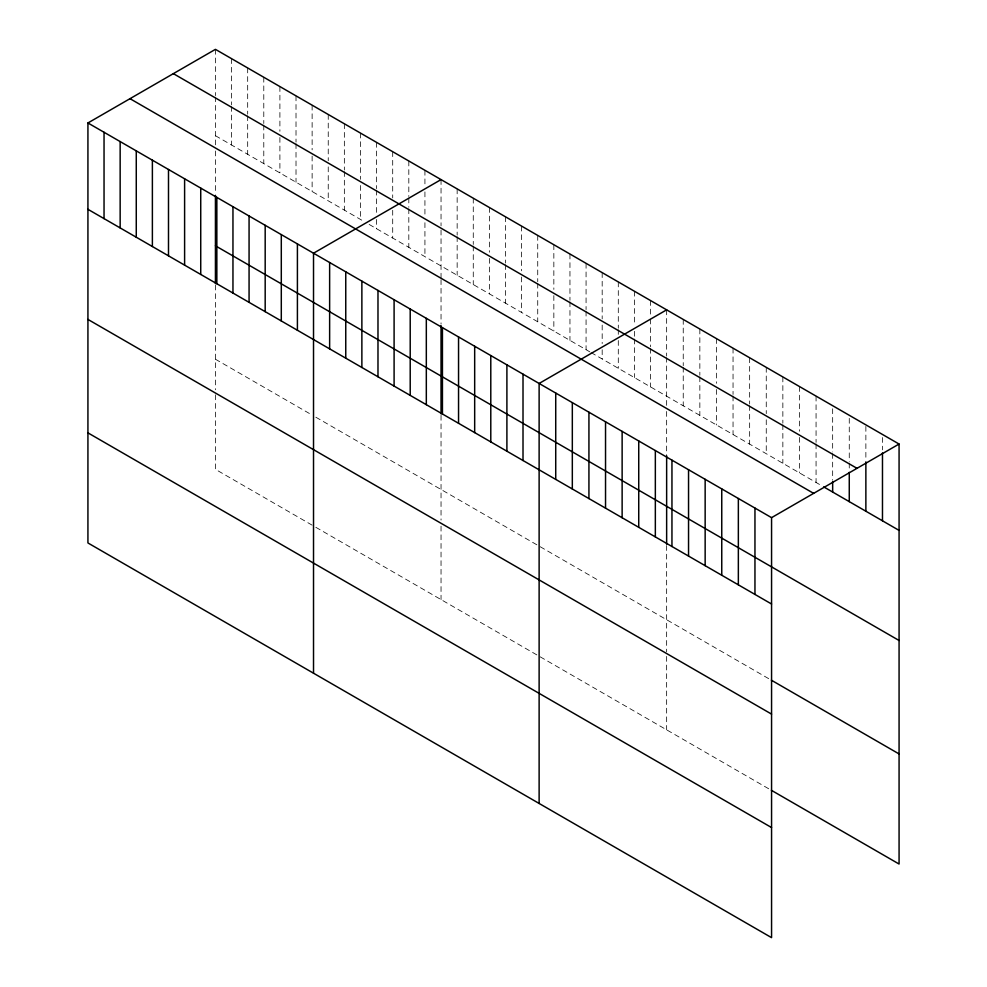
<?xml version="1.0" encoding="UTF-8"?>
<svg xmlns="http://www.w3.org/2000/svg" width="987" height="987" viewBox="0 0 987 987"><rect width="100%" height="100%" fill="white"/><g stroke="black" fill="none" stroke-linecap="round" stroke-linejoin="round"><path stroke-width="0.74" stroke-dasharray="4.93 3.7" d="M215.437 150.986L215.437 193.81M215.437 144.867L215.437 97.145M441.041 279.703L441.041 324.057M441.041 278.174L441.041 227.392M666.644 411.48L666.644 455.834M666.644 405.373L666.644 357.639M215.437 135.7L364.191 221.569M369.15 224.431L589.782 351.828M591.028 352.544L822.442 486.147M215.437 359.231L312.126 415.058M315.84 417.205L537.73 545.305M540.21 546.736L770.082 679.463M312.126 525.158L215.437 469.343L215.437 391.345M315.84 527.305L537.73 655.405M540.21 656.836L770.082 789.563M882.477 437.537L882.477 449.875M865.87 426.409L865.87 460.337M849.264 418.365L849.264 461.546M849.264 463.088L849.264 470.799M832.658 408.778L832.658 451.96M832.658 453.502L832.658 479.707M816.064 396.12L816.064 442.373M816.064 443.916L816.064 482.458M799.458 386.534L799.458 431.245M799.458 437.414L799.458 472.872M782.851 376.948L782.851 423.201M782.851 424.743L782.851 463.285M766.257 367.361L766.257 413.615M766.257 419.783L766.257 453.699M749.651 357.775L749.651 404.028M749.651 405.571L749.651 444.125M733.045 348.189L733.045 394.442M733.045 395.984L733.045 434.539M716.451 338.603L716.451 383.314M716.451 389.483L716.451 424.953M699.845 329.016L699.845 375.27M699.845 376.812L699.845 415.367M683.238 319.43L683.238 365.683M683.238 367.226L683.238 405.78M666.644 309.844L666.644 356.11M666.644 545.564L666.644 651.852M666.644 656.429L666.644 729.837M650.519 300.541L650.519 317.506M650.519 319.048L650.519 346.795M650.519 348.337L650.519 386.892M634.407 291.239L634.407 325.167M634.407 331.324L634.407 337.492M634.407 339.034L634.407 377.589M618.294 281.937L618.294 328.19M618.294 329.732L618.294 334.359M618.294 340.527L618.294 368.287M602.181 272.634L602.181 318.887M602.181 325.056L602.181 343.562M602.181 349.731L602.181 358.984M586.068 263.332L586.068 309.585M586.068 311.127L586.068 349.682M569.955 254.029L569.955 300.282M569.955 301.825L569.955 340.367M553.843 244.727L553.843 289.438M553.843 295.606L553.843 331.064M537.73 235.424L537.73 281.677M537.73 283.22L537.73 321.762M521.605 226.109L521.605 270.833M521.605 277.002L521.605 312.46M505.492 216.807L505.492 263.073M505.492 264.615L505.492 303.157M489.379 207.504L489.379 252.228M489.379 258.397L489.379 293.855M473.267 198.202L473.267 244.468M473.267 246.01L473.267 284.552M457.154 188.899L457.154 235.153M457.154 236.695L457.154 275.25M441.041 179.597L441.041 225.85M441.041 415.317L441.041 520.063M441.041 526.182L441.041 599.59M424.928 170.295L424.928 185.716M424.928 191.885L424.928 216.548M424.928 222.717L424.928 256.645M408.815 160.992L408.815 196.45M408.815 197.992L408.815 207.245M408.815 208.788L408.815 247.342M392.703 151.69L392.703 197.943M392.703 210.28L392.703 238.04M376.578 142.387L376.578 188.64M376.578 190.183L376.578 213.315M376.578 219.484L376.578 228.725M360.465 133.085L360.465 179.338M360.465 185.507L360.465 219.422M344.352 123.782L344.352 170.035M344.352 171.578L344.352 210.12M328.239 114.48L328.239 160.733M328.239 166.902L328.239 200.817M312.126 105.165L312.126 149.888M312.126 156.057L312.126 191.515M296.014 95.862L296.014 142.128M296.014 143.67L296.014 182.213M279.901 86.56L279.901 131.283M279.901 137.452L279.901 172.91M263.788 77.257L263.788 123.523M263.788 125.065L263.788 163.608M247.675 67.955L247.675 114.208M247.675 115.75L247.675 154.305M231.55 58.652L231.55 104.906M231.55 106.448L231.55 145.003M215.437 49.35L215.437 95.603M215.437 285.07L215.437 389.816"/><path stroke-width="1.48" d="M87.929 122.968L771.563 517.657L771.563 937.65L87.929 542.961L87.929 122.968L215.437 49.35L899.071 444.039L899.071 864.032L771.365 790.291M441.041 179.597L313.521 253.215L313.521 673.208M666.644 309.844L539.124 383.462L539.124 803.455M771.563 517.657L899.071 444.039M173.367 73.643L857 468.332M823.726 486.887L899.071 530.389M130 98.675L813.633 493.364M215.437 245.8L899.071 640.489M87.929 209.318L771.563 604.007M771.365 680.191L899.071 753.932M87.929 319.418L771.563 714.107M87.929 432.861L771.563 827.55M882.477 452.959L882.477 520.803M865.87 461.879L865.87 511.217M849.264 472.341L849.264 501.63M832.658 481.249L832.658 492.044M754.956 508.071L754.956 594.421M738.35 498.497L738.35 584.835M721.756 488.91L721.756 575.248M705.15 479.324L705.15 565.662M688.544 469.738L688.544 556.076M671.95 460.152L671.95 546.502M666.644 455.834L666.644 544.108M655.343 450.565L655.343 536.916M638.737 440.979L638.737 527.329M622.131 431.393L622.131 517.743M605.537 421.807L605.537 508.157M588.931 412.221L588.931 498.571M572.324 402.634L572.324 488.984M555.73 393.048L555.73 479.398M523.011 374.159L523.011 460.51M506.899 364.857L506.899 451.207M490.786 355.554L490.786 441.905M474.673 346.252L474.673 432.602M458.548 336.949L458.548 423.3M442.435 327.647L442.435 413.997M441.041 325.587L441.041 413.861M426.322 318.345L426.322 404.695M410.21 309.042L410.21 395.38M394.097 299.74L394.097 386.077M377.984 290.437L377.984 376.775M361.871 281.135L361.871 367.472M345.758 271.82L345.758 358.17M329.633 262.517L329.633 348.867M297.408 243.912L297.408 330.263M281.295 234.61L281.295 320.96M265.182 225.307L265.182 311.658M249.069 216.005L249.069 302.355M232.957 206.702L232.957 293.053M216.844 197.4L216.844 283.738M215.437 195.34L215.437 283.614M200.731 188.098L200.731 274.435M184.606 178.795L184.606 265.133M168.493 169.493L168.493 255.83M152.38 160.178L152.38 246.528M136.268 150.875L136.268 237.225M120.155 141.573L120.155 227.923M104.042 132.27L104.042 218.62"/></g></svg>
